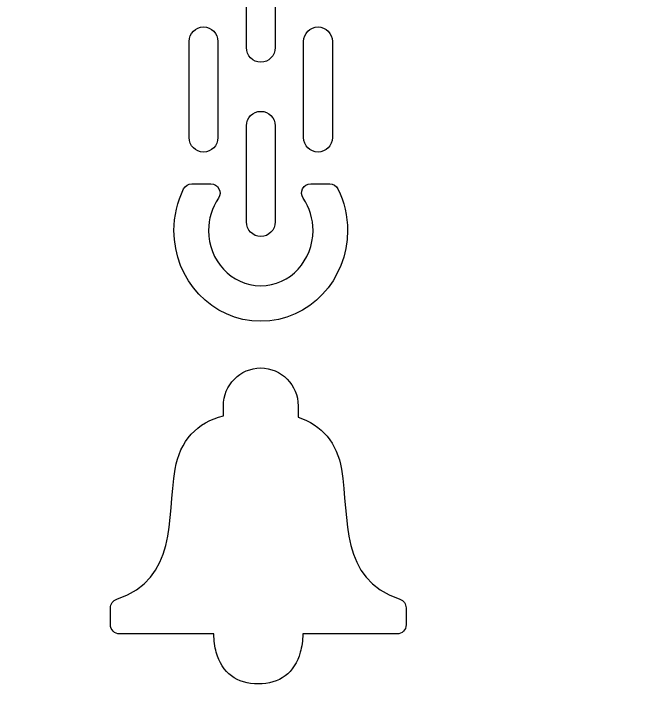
# Model space of a CAD drawing. Header units: millimetres. Extents: x -279 to 859, y -447 to 463.
# Drawn here: x 638.7 to 748.7, y 232 to 351.8 of the extents above; entities that cross this region are included whole.
import ezdxf

# ---------------------------------------------------------------- set-up
doc = ezdxf.new("R2010")
doc.units = ezdxf.units.MM
doc.header["$MEASUREMENT"] = 0
doc.layers.add('Layer 1', color=7, linetype='Continuous')

msp = doc.modelspace()

# ---------------------------------------------------------------- linework, layer by layer
at = {"layer": 'Layer 1', "color": 7}
for points, knots in [([(858.8, 463.29), (858.8, 463.29), (300, 463.29), (300, 463.29), (300, 463.29), (300, -430), (300, -430), (300, -430), (858.8, -430), (858.8, -430), (858.8, -430), (858.8, 463.29), (858.8, 463.29)], [0, 0, 0, 0, 0.25, 0.25, 0.25, 0.5, 0.5, 0.5, 0.75, 0.75, 0.75, 1, 1, 1, 1]), ([(681.81, 365.14), (680.43, 365.14), (679.3, 363.99), (679.3, 362.59), (679.3, 362.59), (679.3, 345.85), (679.3, 345.85), (679.3, 344.45), (680.43, 343.3), (681.81, 343.3), (683.2, 343.3), (684.33, 344.45), (684.33, 345.85), (684.33, 345.85), (684.33, 362.59), (684.33, 362.59), (684.33, 363.99), (683.2, 365.14), (681.81, 365.14)], [0, 0, 0, 0, 0.166667, 0.166667, 0.166667, 0.333333, 0.333333, 0.333333, 0.5, 0.5, 0.5, 0.666667, 0.666667, 0.666667, 0.833333, 0.833333, 0.833333, 1, 1, 1, 1]), ([(671.82, 349.45), (670.44, 349.45), (669.31, 348.3), (669.31, 346.9), (669.31, 346.9), (669.31, 330.16), (669.31, 330.16), (669.31, 328.76), (670.44, 327.62), (671.82, 327.62), (673.2, 327.62), (674.33, 328.76), (674.33, 330.16), (674.33, 330.16), (674.33, 346.9), (674.33, 346.9), (674.33, 348.3), (673.2, 349.45), (671.82, 349.45)], [0, 0, 0, 0, 0.166667, 0.166667, 0.166667, 0.333333, 0.333333, 0.333333, 0.5, 0.5, 0.5, 0.666667, 0.666667, 0.666667, 0.833333, 0.833333, 0.833333, 1, 1, 1, 1]), ([(691.8, 349.45), (690.42, 349.45), (689.29, 348.3), (689.29, 346.9), (689.29, 346.9), (689.29, 330.16), (689.29, 330.16), (689.29, 328.76), (690.42, 327.62), (691.8, 327.62), (693.19, 327.62), (694.32, 328.76), (694.32, 330.16), (694.32, 330.16), (694.32, 346.9), (694.32, 346.9), (694.32, 348.3), (693.19, 349.45), (691.8, 349.45)], [0, 0, 0, 0, 0.166667, 0.166667, 0.166667, 0.333333, 0.333333, 0.333333, 0.5, 0.5, 0.5, 0.666667, 0.666667, 0.666667, 0.833333, 0.833333, 0.833333, 1, 1, 1, 1]), ([(681.81, 334.73), (680.43, 334.73), (679.3, 333.59), (679.3, 332.19), (679.3, 332.19), (679.3, 315.44), (679.3, 315.44), (679.3, 314.04), (680.43, 312.9), (681.81, 312.9), (683.2, 312.9), (684.33, 314.04), (684.33, 315.44), (684.33, 315.44), (684.33, 332.19), (684.33, 332.19), (684.33, 333.59), (683.2, 334.73), (681.81, 334.73)], [0, 0, 0, 0, 0.166667, 0.166667, 0.166667, 0.333333, 0.333333, 0.333333, 0.5, 0.5, 0.5, 0.666667, 0.666667, 0.666667, 0.833333, 0.833333, 0.833333, 1, 1, 1, 1]), ([(668.35, 321.21), (667.23, 318.95), (666.66, 316.47), (666.66, 313.94), (666.66, 305.4), (673.25, 298.11), (681.81, 298.11), (690.37, 298.11), (696.96, 305.4), (696.96, 313.94), (696.96, 316.47), (696.39, 318.95), (695.27, 321.21), (695, 321.77), (694.47, 322.1), (693.85, 322.1), (693.85, 322.1), (690.52, 322.1), (690.52, 322.1), (689.91, 322.1), (689.39, 321.78), (689.11, 321.24), (688.83, 320.69), (688.86, 320.08), (689.21, 319.57), (690.35, 317.92), (690.93, 315.95), (690.93, 313.94), (690.93, 308.79), (687, 304.31), (681.81, 304.31), (676.62, 304.31), (672.69, 308.79), (672.69, 313.94), (672.69, 315.95), (673.28, 317.92), (674.41, 319.57), (674.76, 320.08), (674.8, 320.69), (674.51, 321.24), (674.23, 321.78), (673.71, 322.1), (673.1, 322.1), (673.1, 322.1), (669.78, 322.1), (669.78, 322.1), (669.16, 322.1), (668.63, 321.77), (668.35, 321.21)], [0, 0, 0, 0, 0.0625, 0.0625, 0.0625, 0.125, 0.125, 0.125, 0.1875, 0.1875, 0.1875, 0.25, 0.25, 0.25, 0.3125, 0.3125, 0.3125, 0.375, 0.375, 0.375, 0.4375, 0.4375, 0.4375, 0.5, 0.5, 0.5, 0.5625, 0.5625, 0.5625, 0.625, 0.625, 0.625, 0.6875, 0.6875, 0.6875, 0.75, 0.75, 0.75, 0.8125, 0.8125, 0.8125, 0.875, 0.875, 0.875, 0.9375, 0.9375, 0.9375, 1, 1, 1, 1]), ([(675.28, 281.61), (670.78, 280.58), (667.65, 277.14), (666.86, 272.33), (665.43, 263.49), (667.32, 253.25), (656.67, 249.63), (656.01, 249.41), (655.58, 248.81), (655.58, 248.11), (655.58, 248.11), (655.58, 245.17), (655.58, 245.17), (655.58, 244.28), (656.3, 243.56), (657.18, 243.56), (657.18, 243.56), (673.61, 243.56), (673.61, 243.56), (673.63, 242.45), (673.78, 241.31), (674.04, 240.36), (675.03, 236.76), (677.68, 234.85), (681.38, 234.85), (685.07, 234.85), (687.72, 236.76), (688.71, 240.36), (688.98, 241.31), (689.12, 242.45), (689.14, 243.56), (689.14, 243.56), (705.57, 243.56), (705.57, 243.56), (706.45, 243.56), (707.17, 244.28), (707.17, 245.17), (707.17, 245.17), (707.17, 248.11), (707.17, 248.11), (707.17, 248.81), (706.74, 249.41), (706.08, 249.63), (695.44, 253.25), (697.33, 263.49), (695.89, 272.33), (695.16, 276.82), (692.46, 280.08), (688.34, 281.36), (688.34, 281.36), (688.34, 283.35), (688.34, 283.35), (688.34, 286.99), (685.41, 289.96), (681.81, 289.96), (678.22, 289.96), (675.28, 286.99), (675.28, 283.35), (675.28, 283.35), (675.28, 281.61), (675.28, 281.61)], [0, 0, 0, 0, 0.05, 0.05, 0.05, 0.1, 0.1, 0.1, 0.15, 0.15, 0.15, 0.2, 0.2, 0.2, 0.25, 0.25, 0.25, 0.3, 0.3, 0.3, 0.35, 0.35, 0.35, 0.4, 0.4, 0.4, 0.45, 0.45, 0.45, 0.5, 0.5, 0.5, 0.55, 0.55, 0.55, 0.6, 0.6, 0.6, 0.65, 0.65, 0.65, 0.7, 0.7, 0.7, 0.75, 0.75, 0.75, 0.8, 0.8, 0.8, 0.85, 0.85, 0.85, 0.9, 0.9, 0.9, 0.95, 0.95, 0.95, 1, 1, 1, 1])]:
    msp.add_open_spline(points, degree=3, knots=knots, dxfattribs=at)

doc.saveas('drawing.dxf')
